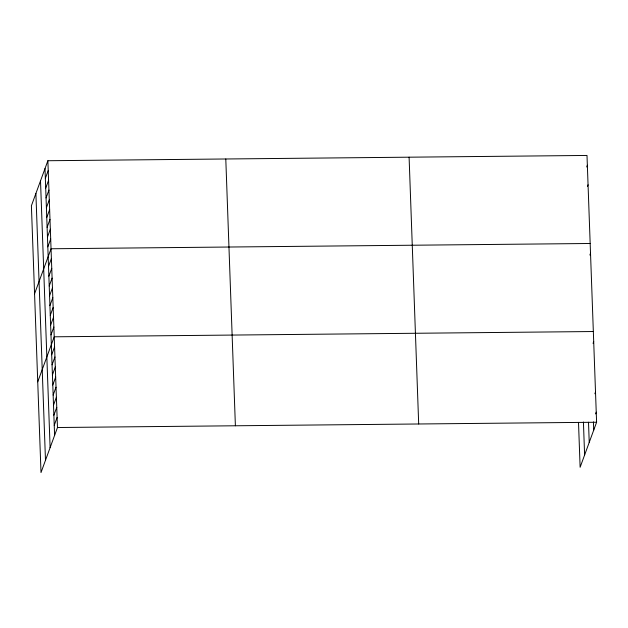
<?xml version="1.0" encoding="UTF-8"?>
<svg xmlns="http://www.w3.org/2000/svg" width="628" height="628" viewBox="0 0 628 628"><rect width="100%" height="100%" fill="white"/><g stroke="black" fill="none" stroke-linecap="round" stroke-linejoin="round"><path stroke-width="0.94" d="M47.877 160.729L31.4 205.756L41.001 472.554L57.478 427.519L47.877 160.729L586.999 155.446L596.6 422.244L580.123 467.271L578.506 422.377M45.349 178.383L48.23 170.51M45.703 188.165L48.584 180.291M46.056 197.953L48.937 190.072M46.401 207.735L49.29 199.853M46.755 217.516L49.636 209.642M47.108 227.297L49.989 219.423M47.461 237.078L50.342 229.204M47.814 246.859L50.695 238.985M34.564 293.802L51.049 248.766L590.171 243.491M48.513 266.429L51.402 258.548M48.866 276.21L51.747 268.337M49.22 285.991L52.1 278.118M49.573 295.772L52.454 287.899M49.926 305.553L52.807 297.68M50.279 315.334L53.16 307.461M50.625 325.123L53.513 317.242M50.978 334.905L53.859 327.031M37.735 381.84L54.212 336.812L593.334 331.529M51.692 354.765L54.573 346.892M52.053 364.844L54.942 356.971M52.422 374.924L55.303 367.042M52.783 385.003L55.664 377.122M53.145 395.083L56.025 387.201M53.506 405.162L56.387 397.281M53.867 415.234L56.755 407.36M54.236 425.313L57.117 417.439M586.717 166.985L587.353 165.235M587.415 186.547L588.059 184.797M589.88 255.023L590.524 253.272M593.06 343.359L593.696 341.608M594.873 393.756L595.509 392.005M595.595 413.915L596.239 412.164M57.478 427.519L596.6 422.244M593.421 421.867L593.719 430.117M588.507 422.22L589.229 442.379M583.42 422.024L584.605 455.01M409.095 157.188L418.688 423.979M225.79 158.986L235.39 425.776M44.996 168.602L54.597 435.392M40.514 180.864L50.107 447.654M35.89 193.495L45.483 460.293"/></g></svg>
